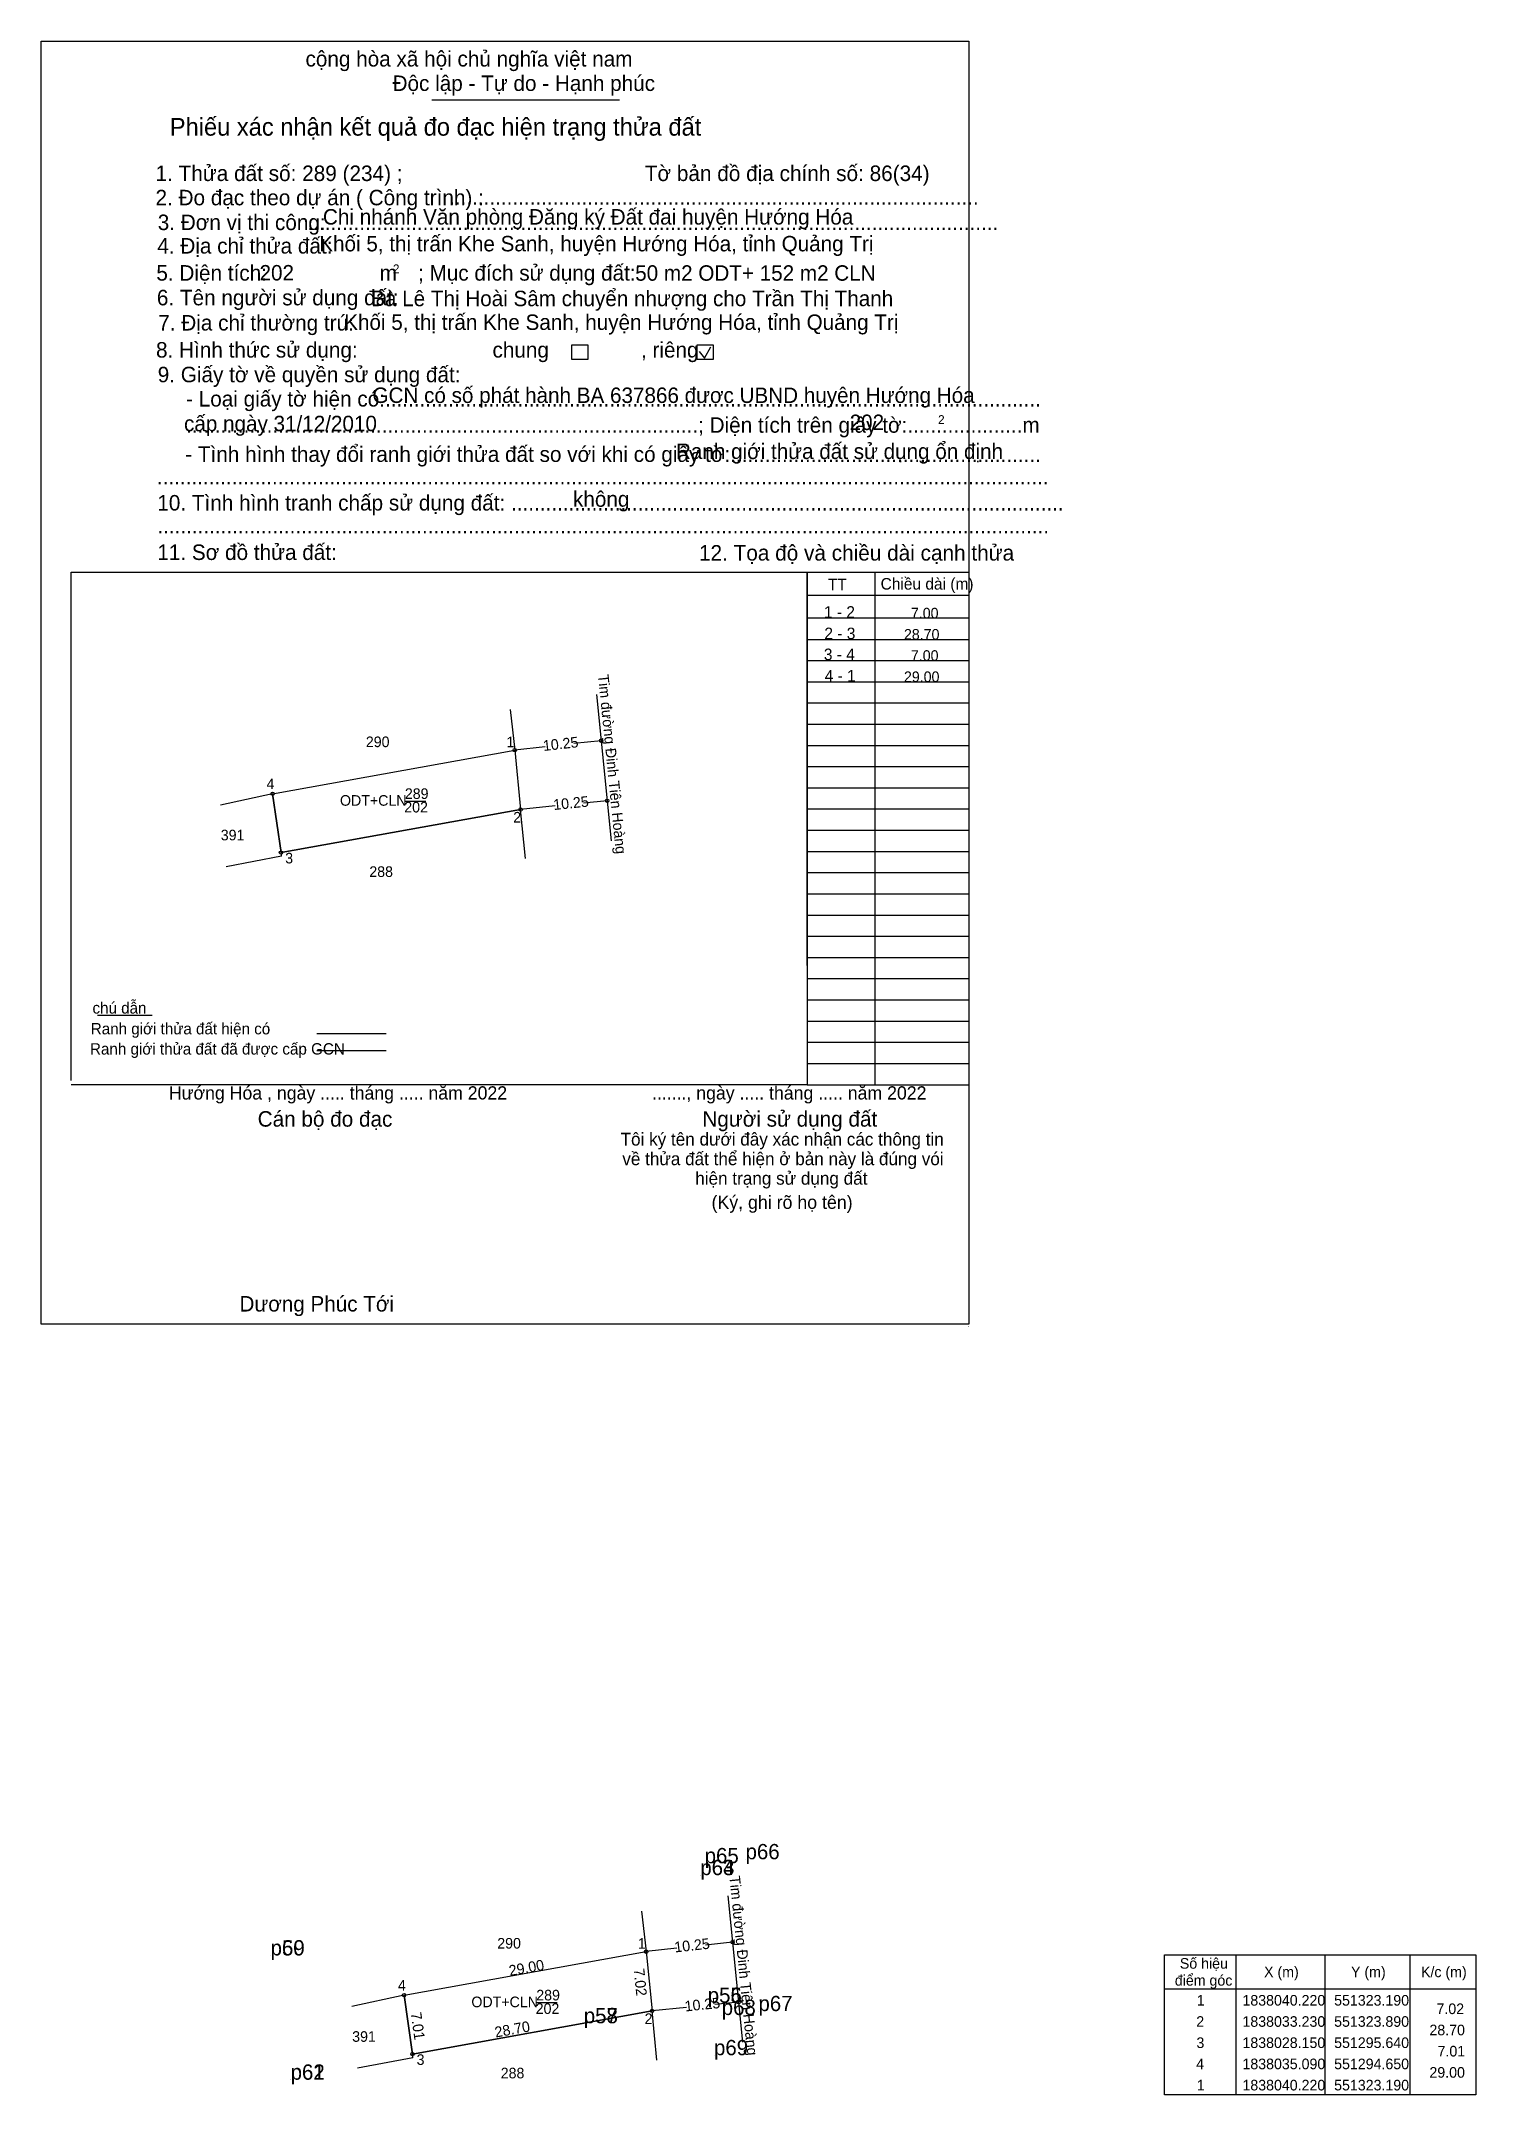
# Model space of a CAD drawing. Extents: x 551252 to 551421, y 1838023 to 1838265.
import ezdxf

# ---------------------------------------------------------------- set-up
doc = ezdxf.new("R2010")
doc.units = 0
for name, color, linetype in [('Level 1', 7, 'Continuous'), ('Level 10', 7, 'Continuous'), ('Level 12', 7, 'Continuous'), ('Level 17', 7, 'Continuous'), ('Level 2', 7, 'Continuous'), ('Level 30', 7, 'Continuous'), ('Level 36', 7, 'Continuous'), ('Level 6', 7, 'Continuous'), ('Level 63', 7, 'Continuous'), ('Level 7', 7, 'Continuous')]:
    doc.layers.add(name, color=color, linetype=linetype)

msp = doc.modelspace()

# ---------------------------------------------------------------- linework, layer by layer
at = {"layer": 'Level 1'}
for points in [[(551307.7, 1838181.85), (551308.4, 1838174.86), (551280.15, 1838169.78), (551279.16, 1838176.72)], [(551323.19, 1838040.22), (551323.89, 1838033.23), (551295.64, 1838028.15), (551294.65, 1838035.09)]]:
    msp.add_lwpolyline(points, close=True, dxfattribs=at)
at = {"layer": 'Level 10'}
for p, q in [((551307.17, 1838186.64), (551307.7, 1838181.85)), ((551307.7, 1838181.85), (551308.4, 1838174.86)), ((551279.16, 1838176.72), (551280.15, 1838169.78)), ((551322.66, 1838045.01), (551323.19, 1838040.22)), ((551323.19, 1838040.22), (551323.89, 1838033.23)), ((551294.65, 1838035.09), (551295.64, 1838028.15))]:
    msp.add_line(p, q, dxfattribs=at)
for points in [[(551279.16, 1838176.72), (551307.7, 1838181.85)], [(551280.15, 1838169.78), (551308.4, 1838174.86)], [(551294.65, 1838035.09), (551323.19, 1838040.22)], [(551295.64, 1838028.15), (551323.89, 1838033.23)]]:
    msp.add_lwpolyline(points, dxfattribs=at)
at = {"layer": 'Level 17'}
msp.add_line((551258.53, 1838150.62), (551264.98, 1838150.62), dxfattribs=at)
at = {"layer": 'Level 2'}
for p, q in [((551251.87, 1838265.44), (551251.87, 1838265.44)), ((551297.93, 1838258.5), (551320.04, 1838258.5)), ((551330.05, 1838228.05), (551330.81, 1838229.41)), ((551329.43, 1838228.86), (551330.05, 1838228.05)), ((551255.43, 1838202.84), (551342.18, 1838202.84)), ((551255.43, 1838142.91), (551255.43, 1838202.84)), ((551342.18, 1838202.84), (551342.18, 1838142.42)), ((551342.18, 1838142.42), (551255.43, 1838142.42)), ((551361.22, 1838114.19), (551361.22, 1838114.19))]:
    msp.add_line(p, q, dxfattribs=at)
for points in [[(551251.87, 1838265.44), (551361.23, 1838265.44), (551361.23, 1838114.19), (551251.87, 1838114.19)], [(551314.44, 1838229.64), (551316.32, 1838229.64), (551316.32, 1838227.89), (551314.44, 1838227.89)], [(551329.22, 1838229.64), (551331.1, 1838229.64), (551331.1, 1838227.89), (551329.22, 1838227.89)]]:
    msp.add_lwpolyline(points, close=True, dxfattribs=at)
at = {"layer": 'Level 30'}
for p, q in [((551342.18, 1838202.84), (551361.23, 1838202.84)), ((551342.18, 1838156.46), (551342.18, 1838202.84)), ((551350.14, 1838202.84), (551350.14, 1838142.42)), ((551361.23, 1838202.84), (551361.23, 1838156.46)), ((551342.18, 1838200.11), (551361.23, 1838200.11)), ((551342.18, 1838197.46), (551361.23, 1838197.46)), ((551342.13, 1838194.91), (551361.18, 1838194.91)), ((551342.18, 1838192.42), (551361.23, 1838192.42)), ((551342.18, 1838189.92), (551361.23, 1838189.92)), ((551342.18, 1838187.42), (551361.23, 1838187.42)), ((551342.18, 1838184.92), (551361.23, 1838184.92)), ((551342.18, 1838182.42), (551361.23, 1838182.42)), ((551342.18, 1838179.92), (551361.23, 1838179.92)), ((551342.18, 1838177.42), (551361.23, 1838177.42)), ((551342.18, 1838174.92), (551361.23, 1838174.92)), ((551342.18, 1838172.42), (551361.23, 1838172.42)), ((551342.18, 1838169.92), (551361.23, 1838169.92)), ((551342.18, 1838167.42), (551361.23, 1838167.42)), ((551342.18, 1838164.92), (551361.23, 1838164.92)), ((551342.18, 1838162.42), (551361.23, 1838162.42)), ((551342.18, 1838159.92), (551361.23, 1838159.92)), ((551342.18, 1838157.42), (551361.23, 1838157.42)), ((551342.18, 1838154.92), (551361.23, 1838154.92)), ((551342.18, 1838152.42), (551361.23, 1838152.42)), ((551342.18, 1838152.41), (551361.23, 1838152.41)), ((551342.18, 1838149.92), (551361.23, 1838149.92)), ((551342.18, 1838147.42), (551361.23, 1838147.42)), ((551342.18, 1838144.92), (551361.23, 1838144.92)), ((551342.18, 1838142.42), (551361.23, 1838142.42))]:
    msp.add_line(p, q, dxfattribs=at)
at = {"layer": 'Level 36'}
for p, q in [((551317.34, 1838188.43), (551319.07, 1838171.16)), ((551311.3, 1838182.25), (551307.7, 1838181.85)), ((551317.89, 1838182.97), (551314.68, 1838182.62)), ((551318.01, 1838182.41), (551317.94, 1838182.45)), ((551279.16, 1838176.72), (551273.02, 1838175.37)), ((551312.46, 1838175.27), (551308.4, 1838174.86)), ((551308.98, 1838169.07), (551308.4, 1838174.86)), ((551318.6, 1838175.89), (551315.81, 1838175.61)), ((551280.21, 1838169.35), (551273.69, 1838168.11)), ((551280.21, 1838169.35), (551280.15, 1838169.78)), ((551332.83, 1838046.8), (551334.56, 1838029.53)), ((551326.79, 1838040.62), (551323.19, 1838040.22)), ((551333.38, 1838041.34), (551330.17, 1838040.99)), ((551333.5, 1838040.78), (551333.43, 1838040.82)), ((551294.65, 1838035.09), (551288.51, 1838033.74)), ((551327.95, 1838033.64), (551323.89, 1838033.23)), ((551324.47, 1838027.44), (551323.89, 1838033.23)), ((551334.09, 1838034.26), (551331.3, 1838033.98)), ((551295.7, 1838027.72), (551289.18, 1838026.48)), ((551295.7, 1838027.72), (551295.64, 1838028.15))]:
    msp.add_line(p, q, dxfattribs=at)
for centre in [(551307.7, 1838181.85), (551317.89, 1838182.97), (551279.16, 1838176.72), (551318.6, 1838175.89), (551308.4, 1838174.86), (551280.15, 1838169.78), (551323.19, 1838040.22), (551333.38, 1838041.34), (551294.65, 1838035.09), (551323.89, 1838033.23), (551334.09, 1838034.26), (551295.64, 1838028.15)]:
    msp.add_circle(centre, 0.2, dxfattribs=at)
at = {"layer": 'Level 6'}
for p, q in [((551284.39, 1838148.44), (551292.53, 1838148.44)), ((551284.39, 1838146.45), (551292.53, 1838146.45))]:
    msp.add_line(p, q, dxfattribs=at)
at = {"layer": 'Level 63'}
for p, q in [((551294.7, 1838175.85), (551297.22, 1838175.85)), ((551392.7, 1838039.83), (551392.7, 1838023.33)), ((551403.2, 1838039.83), (551403.2, 1838023.33)), ((551413.2, 1838039.83), (551413.2, 1838023.33)), ((551384.3, 1838035.83), (551421, 1838035.83)), ((551310.19, 1838034.22), (551312.71, 1838034.22))]:
    msp.add_line(p, q, dxfattribs=at)
msp.add_lwpolyline([(551384.3, 1838039.83), (551421, 1838039.83), (551421, 1838023.33), (551384.3, 1838023.33)], close=True, dxfattribs=at)
at = {"layer": 'Level 7'}
for p, q in [((551330.09, 1838050.64), (551330.09, 1838050.64)), ((551334.91, 1838051.11), (551334.91, 1838051.11)), ((551329.57, 1838049.24), (551329.57, 1838049.24)), ((551329.58, 1838049.24), (551329.58, 1838049.24)), ((551278.92, 1838039.78), (551278.92, 1838039.78)), ((551278.93, 1838039.77), (551278.93, 1838039.77)), ((551330.45, 1838034.19), (551330.45, 1838034.19)), ((551330.45, 1838034.19), (551330.45, 1838034.19)), ((551336.43, 1838033.21), (551336.43, 1838033.21)), ((551315.84, 1838031.78), (551315.84, 1838031.78)), ((551315.84, 1838031.78), (551315.84, 1838031.78)), ((551332.1, 1838032.75), (551332.1, 1838032.75)), ((551331.19, 1838028.01), (551331.19, 1838028.01)), ((551281.28, 1838025.12), (551281.28, 1838025.12)), ((551281.29, 1838025.13), (551281.29, 1838025.13))]:
    msp.add_line(p, q, dxfattribs=at)

# ---------------------------------------------------------------- texts
at = {"layer": 'Level 1'}
for s, p in [('290', (551290.15, 1838182.21)), ('ODT+CLN', (551287.1, 1838175.3)), ('289', (551294.75, 1838176.1)), ('202', (551294.68, 1838174.51)), ('391', (551273.05, 1838171.22)), ('288', (551290.56, 1838166.91)), ('290', (551305.64, 1838040.58)), ('289', (551310.24, 1838034.47)), ('ODT+CLN', (551302.59, 1838033.67)), ('202', (551310.17, 1838032.88)), ('391', (551288.54, 1838029.59)), ('288', (551306.05, 1838025.28))]:
    msp.add_text(s, height=1.25, dxfattribs=at).set_placement(p)
at = {"layer": 'Level 10'}
for s, height, p in [('1 - 2', 1.364, (551344.15, 1838197.46)), ('2 - 3', 1.364, (551344.2, 1838194.93)), ('3 - 4', 1.364, (551344.14, 1838192.46)), ('4 - 1', 1.36, (551344.24, 1838189.94))]:
    msp.add_text(s, height=height, dxfattribs=at).set_placement(p)
at = {"layer": 'Level 12'}
for s, p in [('p65', (551330.09, 1838050.64)), ('p66', (551334.91, 1838051.11)), ('p63', (551329.57, 1838049.24)), ('p64', (551329.58, 1838049.24)), ('p60', (551278.92, 1838039.78)), ('p59', (551278.93, 1838039.77)), ('p56', (551330.45, 1838034.19)), ('p55', (551330.45, 1838034.19)), ('p58', (551315.84, 1838031.78)), ('p57', (551315.84, 1838031.78)), ('p68', (551332.1, 1838032.75)), ('p67', (551336.43, 1838033.21)), ('p69', (551331.19, 1838028.01)), ('p61', (551281.28, 1838025.12)), ('p62', (551281.29, 1838025.13))]:
    msp.add_text(s, height=1.8, dxfattribs=at).set_placement(p)
at = {"layer": 'Level 2'}
for s, height, p in [('cộng hòa xã hội chủ nghĩa việt nam', 1.8253, (551283.04, 1838262.44)), ('Độc lập - Tự do - Hạnh phúc', 1.8253, (551293.3, 1838259.56)), ('Phiếu xác nhận kết quả đo đạc hiện trạng thửa đất', 2.0857, (551267.04, 1838254.29)), ('1. Thửa đất số: 289 (234) ;                                          Tờ bản đồ địa chính số: 86(34)', 1.83, (551265.36, 1838248.94)), ('2. Đo đạc theo dự án ( Công trình) : ', 1.8265, (551265.36, 1838246.08)), ('............................................................................................', 1.8265, (551299.96, 1838246.14)), ('3. Đơn vị thi công:', 1.8265, (551265.62, 1838243.16)), ('Chi nhánh Văn phòng Đăng ký Đất đai huyện Hướng Hóa', 1.825, (551285.09, 1838243.81)), ('4. Địa chỉ thửa đất:', 1.8265, (551265.57, 1838240.39)), ('........................................................................................................................', 1.82652, (551283.27, 1838243.16)), ('Khối 5, thị trấn Khe Sanh, huyện Hướng Hóa, tỉnh Quảng Trị', 1.82, (551284.66, 1838240.65)), ('5. Diện tích:', 1.8265, (551265.46, 1838237.2)), ('202', 1.82, (551277.62, 1838237.22)), ('2', 1.04, (551293.34, 1838238.07)), ('; Mục đích sử dụng đất:', 1.8253, (551296.3, 1838237.2)), ('50 m2 ODT+ 152 m2 CLN', 1.82, (551321.9, 1838237.19)), ('m', 1.83, (551291.78, 1838237.2)), ('6. Tên người sử dụng đất:', 1.8265, (551265.52, 1838234.29)), ('Bà Lê Thị Hoài Sâm chuyển nhượng cho Trần Thị Thanh', 1.82, (551290.78, 1838234.19)), ('7. Địa chỉ thường trú:', 1.8265, (551265.68, 1838231.32)), ('Khối 5, thị trấn Khe Sanh, huyện Hướng Hóa, tỉnh Quảng Trị', 1.82, (551287.6, 1838231.39)), ('8. Hình thức sử dụng:', 1.8265, (551265.42, 1838228.13)), ('chung                , riêng', 1.8253, (551305.08, 1838228.13)), ('9. Giấy tờ về quyền sử dụng đất:', 1.8265, (551265.62, 1838225.22)), ('     - Loại giấy tờ hiện có:..................................................................................................................', 1.82532, (551265.57, 1838222.36)), ('GCN có số phát hành BA 637866 được UBND huyện Hướng Hóa ', 1.82, (551290.93, 1838222.78)), ('cấp ngày 31/12/2010', 1.82, (551268.72, 1838219.45)), ('     .........................................................................................; Diện tích trên giấy tờ:....................m', 1.82532, (551265.57, 1838219.27)), ('202', 1.82, (551347.18, 1838219.59)), ('2', 1.04, (551357.6, 1838220.3)), ('     - Tình hình thay đổi ranh giới thửa đất so với khi có giấy tờ:......................................................', 1.82532, (551265.47, 1838215.83)), ('Ranh giới thửa đất sử dụng ổn định', 1.82, (551326.71, 1838216.17)), ('...........................................................................................................................................................', 1.82532, (551265.52, 1838213.18)), ('không', 1.825, (551314.57, 1838210.54)), ('10. Tình hình tranh chấp sử dụng đất: ................................................................................................', 1.82652, (551265.57, 1838210.1)), ('...........................................................................................................................................................', 1.82532, (551265.57, 1838207.4)), ('11. Sơ đồ thửa đất:', 1.8265, (551265.57, 1838204.27)), ('12. Tọa độ và chiều dài cạnh thửa', 1.83, (551329.42, 1838204.2)), ('Hướng Hóa , ngày ..... tháng ..... năm 2022', 1.56, (551266.93, 1838140.67)), ('......., ngày ..... tháng ..... năm 2022', 1.56, (551323.88, 1838140.67)), ('Cán bộ đo đạc', 1.8254, (551277.4, 1838137.47)), ('Người sử dụng đất', 1.8253, (551329.82, 1838137.47)), ('Tôi ký tên dưới đây xác nhận các thông tin', 1.508, (551320.18, 1838135.24)), ('về thửa đất thể hiện ở bản này là đúng vói', 1.508, (551320.38, 1838132.93)), ('hiện trạng sử dụng đất', 1.508, (551328.98, 1838130.63)), ('(Ký, ghi rõ họ tên)', 1.5646, (551330.9, 1838127.78)), ('Dương Phúc Tới', 1.82, (551275.26, 1838115.68)), ('.', 0.522, (551361.11, 1838113.9))]:
    msp.add_text(s, height=height, dxfattribs=at).set_placement(p)
at = {"layer": 'Level 30'}
for s, height, p in [('TT', 1.36, (551344.62, 1838200.7)), ('Chiều dài (m)', 1.364, (551350.83, 1838200.78))]:
    msp.add_text(s, height=height, dxfattribs=at).set_placement(p)
at = {"layer": 'Level 36'}
for rotation, p in [(6.2723, (551311.1, 1838181.75)), (5.7662, (551312.31, 1838174.79)), (6.2723, (551326.59, 1838040.12)), (5.7662, (551327.8, 1838033.16))]:
    msp.add_text('10.25', height=1.25, rotation=rotation, dxfattribs=at).set_placement(p)
at = {"layer": 'Level 6'}
for s, height, p in [('chú dẫn', 1.337, (551257.93, 1838150.8)), ('Ranh giới thửa đất hiện có ', 1.3365, (551257.73, 1838148.35)), ('Ranh giới thửa đất đã được cấp GCN', 1.34, (551257.63, 1838145.97))]:
    msp.add_text(s, height=height, dxfattribs=at).set_placement(p)
at = {"layer": 'Level 63'}
for s, p in [('7.00', (551354.4, 1838197.38)), ('28.70', (551353.58, 1838194.88)), ('7.00', (551354.4, 1838192.38)), ('29.00', (551353.58, 1838189.88)), (' 1', (551306.26, 1838182.19)), (' 4', (551277.98, 1838177.26)), (' 2', (551307.06, 1838173.32)), (' 3', (551280.18, 1838168.5)), (' 1', (551321.75, 1838040.56)), ('Số hiệu', (551386.1, 1838038.21)), ('X (m)', (551396.03, 1838037.21)), ('Y (m)', (551406.28, 1838037.21)), ('K/c (m)', (551414.53, 1838037.21)), (' 4', (551293.47, 1838035.63)), ('điểm góc', (551385.51, 1838036.21)), (' 1', (551387.63, 1838033.86)), ('1838040.220', (551393.48, 1838033.86)), ('551323.190', (551404.29, 1838033.86)), ('7.02', (551416.35, 1838032.86)), (' 2', (551322.55, 1838031.69)), (' 2', (551387.57, 1838031.36)), ('1838033.230', (551393.48, 1838031.36)), ('551323.890', (551404.29, 1838031.36)), ('28.70', (551415.52, 1838030.36)), (' 3', (551387.59, 1838028.86)), ('1838028.150', (551393.48, 1838028.86)), ('551295.640', (551404.29, 1838028.86)), ('7.01', (551416.48, 1838027.86)), (' 3', (551295.67, 1838026.87)), (' 4', (551387.56, 1838026.36)), ('1838035.090', (551393.48, 1838026.36)), ('551294.650', (551404.29, 1838026.36)), ('29.00', (551415.52, 1838025.36)), (' 1', (551387.63, 1838023.86)), ('1838040.220', (551393.48, 1838023.86)), ('551323.190', (551404.29, 1838023.86))]:
    msp.add_text(s, height=1.25, dxfattribs=at).set_placement(p)
for s, rotation, p in [('Tim đường Đinh Tiên Hoàng', 275.7187, (551317.51, 1838190.72)), ('Tim đường Đinh Tiên Hoàng', 275.7187, (551333, 1838049.09)), ('29.00', 10.19, (551307.13, 1838037.34)), ('7.02', 275.7187, (551321.72, 1838038.17)), ('7.01', 278.1185, (551295.43, 1838032.98)), ('28.70', 10.1942, (551305.46, 1838030.09))]:
    msp.add_text(s, height=1.25, rotation=rotation, dxfattribs=at).set_placement(p)

doc.saveas('drawing.dxf')
